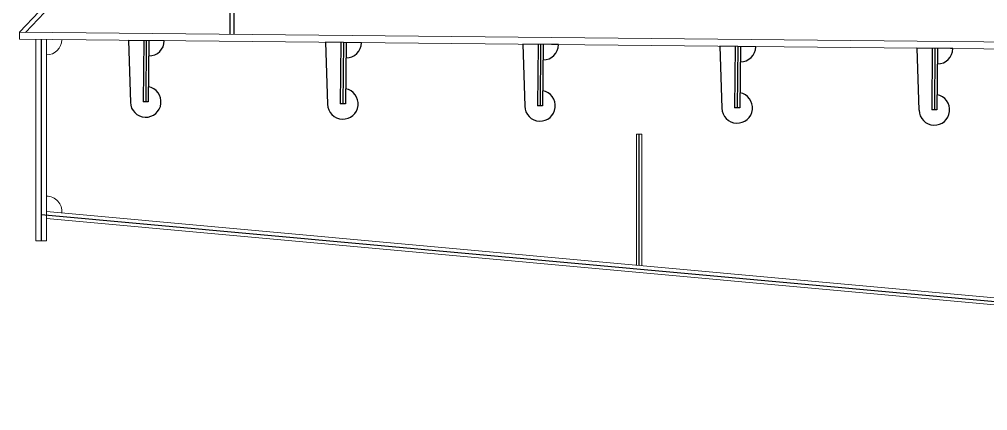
# Model space of a CAD drawing. Extents: x -2611510 to 954358, y -247163 to 181535.
# Drawn here: x 819447 to 821657, y 40452 to 41346 of the extents above; entities that cross this region are included whole.
import ezdxf

# ---------------------------------------------------------------- set-up
doc = ezdxf.new("R2010")
doc.units = 0
doc.layers.get('Defpoints').update_dxf_attribs({"color": 8})
for name, color, linetype, lineweight in [('细实线', 7, 'Continuous', 15), ('钢板粗线', 1, 'Continuous', 25), ('钢板细线', 6, 'Continuous', 15)]:
    doc.layers.add(name, color=color, linetype=linetype, lineweight=lineweight)

# ---------------------------------------------------------------- blocks, each defined once
blk = doc.blocks.new('12-140加劲 有过焊孔')
at = {"layer": 'Defpoints'}
blk.add_line((0, 0), (0, 140), dxfattribs=at)
at = {"layer": '钢板粗线', "color": 7}
for p, q in [((-6, 0), (-6, 140)), ((-6, 140), (6, 140)), ((6, 0), (6, 140)), ((41, 0), (35, 141.5)), ((-41, 0), (41, 0))]:
    blk.add_line(p, q, dxfattribs=at)
for centre, start, end in [((0, 140), 2.441, 260.1291), ((-6, 0), 90, 180)]:
    blk.add_arc(centre, 35, start, end, dxfattribs=at)

msp = doc.modelspace()

# ---------------------------------------------------------------- linework, layer by layer
at = {"layer": 'Defpoints'}
for p, q in [((819496.9, 41299.8), (819496.9, 40839.8)), ((820861.7, 40783.9), (820861.7, 41083.9)), ((819496.9, 40900.2), (824316.8, 40461.1))]:
    msp.add_line(p, q, dxfattribs=at)
at = {"layer": '钢板粗线'}
for points in [[(819937, 41311.4), (819937, 41488.9, 0.414214), (819912, 41513.9), (819645.2, 41513.9, 0.205732), (819627.1, 41506.1), (819447, 41316.3)], [(819460.6, 41316.1), (819634.3, 41499.2, -0.205732), (819645.2, 41503.9), (819912, 41503.9, -0.414214), (819927, 41488.9), (819927, 41311.5)]]:
    msp.add_lwpolyline(points, format="xyb", dxfattribs=at)
at = {"layer": '钢板细线'}
for p, q in [((819446.9, 41300.3), (819446.9, 41316.3)), ((819484.9, 41299.9), (819484.9, 40839.8)), ((819508.9, 41299.7), (819508.9, 40839.8)), ((820855.7, 40784.4), (820855.7, 41083.9)), ((820855.7, 41083.9), (820867.7, 41083.9)), ((820867.7, 40783.3), (820867.7, 41083.9)), ((819508.9, 40907.1), (824308.7, 40469.9)), ((819508.9, 40891), (824324.9, 40452.4)), ((819484.9, 40839.8), (819508.9, 40839.8))]:
    msp.add_line(p, q, dxfattribs=at)
for points in [[(819447, 41316.3), (825747, 41253.2), (839446.7, 41458.7)], [(819447, 41300.3), (825747, 41237.2), (839447, 41442.7)]]:
    msp.add_lwpolyline(points, dxfattribs=at)
for centre, start, end in [((819508.9, 41299.7), 270, 359.4263), ((819508.9, 40907.1), 354.7955, 90)]:
    msp.add_arc(centre, 35, start, end, dxfattribs=at)

# ---------------------------------------------------------------- block references
at = {"layer": '细实线', "rotation": 179.4262908401}
for p in [(819736.7, 41297.4), (820186.7, 41292.9), (820636.7, 41288.4), (821086.7, 41283.8), (821536.7, 41279.3)]:
    msp.add_blockref('12-140加劲 有过焊孔', p, dxfattribs=at)

doc.saveas('drawing.dxf')
